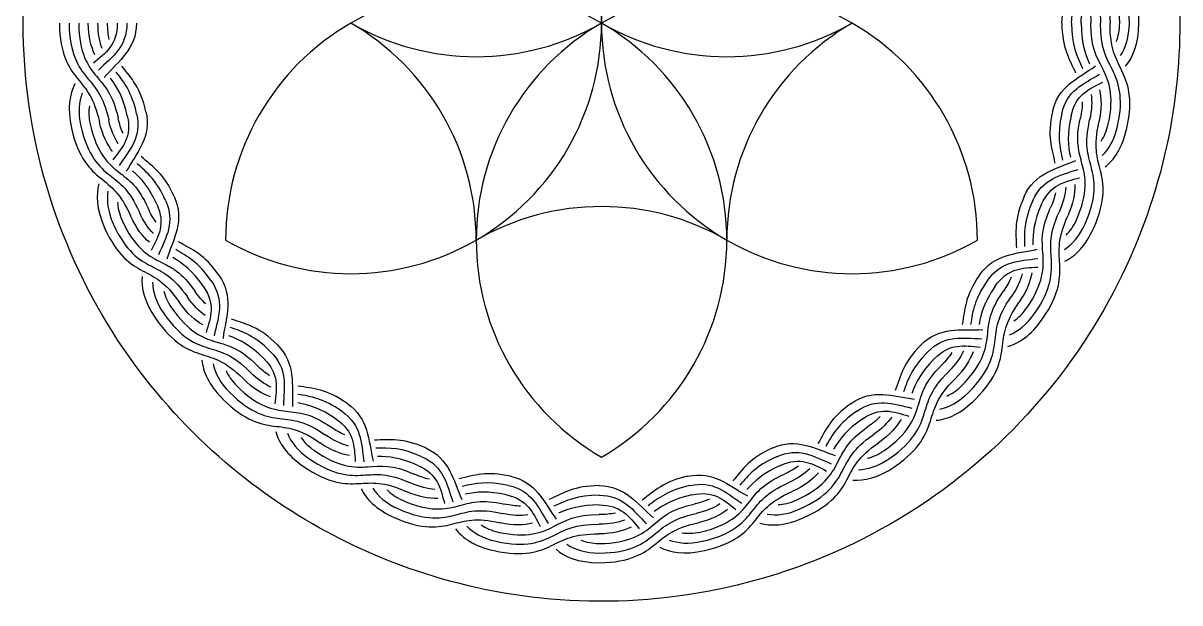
# Model space of a CAD drawing. Extents: x 10 to 130, y 10 to 130.
# Drawn here: x 10.2 to 130.2, y 9.8 to 70 of the extents above; entities that cross this region are included whole.
import ezdxf

# ---------------------------------------------------------------- set-up
doc = ezdxf.new("R2010")
doc.units = 0
doc.layers.add('View001', color=7, linetype='CONTINUOUS')
doc.layers.add('View002', color=7, linetype='CONTINUOUS')

msp = doc.modelspace()

# ---------------------------------------------------------------- linework, layer by layer
at = {"layer": 'View001'}
for centre, start, end in [((44.2404, 70), 0, 60), ((96.2404, 70), 120, 180), ((57.2404, 47.4833), 60, 120), ((83.2404, 47.4833), 60, 120), ((57.2404, 47.4833), 120, 180), ((57.2404, 92.5167), -120, -60), ((31.2404, 47.4833), 0, 60), ((83.2404, 47.4833), 120, 180), ((44.2404, 70), -60, 0), ((96.2404, 70), 180, -120), ((83.2404, 92.5167), -120, -60), ((57.2404, 47.4833), 0, 60), ((109.24, 47.4833), 120, 180), ((83.2404, 47.4833), 0, 60), ((70.2404, 24.9667), 60, 120), ((44.2404, 70), -120, -60), ((83.2404, 47.4833), 180, -120), ((57.2404, 47.4833), -60, 0), ((96.2404, 70), -120, -60)]:
    msp.add_arc(centre, 26, start, end, dxfattribs=at)
msp.add_open_spline([(130.24, 70), (130.241, 74.3281), (129.77, 78.9381), (128.661, 83.6741), (127.555, 88.4063), (125.805, 93.2632), (123.317, 97.9793), (120.835, 102.694), (117.611, 107.26), (113.71, 111.357), (109.814, 115.457), (105.243, 119.077), (100.24, 121.962), (95.2412, 124.852), (89.8201, 127), (84.322, 128.324), (78.8227, 129.654), (73.2563, 130.163), (67.9327, 129.956), (62.6047, 129.752), (57.5232, 128.839), (52.872, 127.431), (48.2161, 126.023), (43.9884, 124.126), (40.2404, 121.962), (36.4919, 119.798), (32.7349, 117.085), (29.1877, 113.757), (25.6426, 110.433), (22.3117, 106.489), (19.4711, 101.976), (16.6295, 97.4698), (14.2869, 92.3947), (12.6894, 86.967), (11.0867, 81.5437), (10.2369, 75.7746), (10.2404, 70), (10.2369, 64.2254), (11.0867, 58.4563), (12.6894, 53.033), (14.2869, 47.6053), (16.6295, 42.5302), (19.4711, 38.0237), (22.3117, 33.5114), (25.6426, 29.5669), (29.1877, 26.2429), (32.7349, 22.9147), (36.4919, 20.2021), (40.2404, 18.0385), (43.9884, 15.874), (48.2161, 13.9766), (52.872, 12.5688), (57.5232, 11.1606), (62.6047, 10.2482), (67.9327, 10.0444), (73.2563, 9.8367), (78.8227, 10.3455), (84.322, 11.6758), (89.8201, 12.9996), (95.2412, 15.1482), (100.24, 18.0385), (105.243, 20.9228), (109.814, 24.5432), (113.71, 28.6429), (117.611, 32.7402), (120.835, 37.3065), (123.317, 42.0207), (125.805, 46.7368), (127.555, 51.5937), (128.661, 56.3259), (129.77, 61.0619), (130.241, 65.6719), (130.24, 70)], degree=3, knots=[0, 0, 0, 0, 0.261799, 0.261799, 0.261799, 0.523599, 0.523599, 0.523599, 0.785398, 0.785398, 0.785398, 1.0472, 1.0472, 1.0472, 1.309, 1.309, 1.309, 1.5708, 1.5708, 1.5708, 1.8326, 1.8326, 1.8326, 2.0944, 2.0944, 2.0944, 2.35619, 2.35619, 2.35619, 2.61799, 2.61799, 2.61799, 2.87979, 2.87979, 2.87979, 3.14159, 3.14159, 3.14159, 3.40339, 3.40339, 3.40339, 3.66519, 3.66519, 3.66519, 3.92699, 3.92699, 3.92699, 4.18879, 4.18879, 4.18879, 4.45059, 4.45059, 4.45059, 4.71239, 4.71239, 4.71239, 4.97419, 4.97419, 4.97419, 5.23599, 5.23599, 5.23599, 5.49779, 5.49779, 5.49779, 5.75959, 5.75959, 5.75959, 6.02139, 6.02139, 6.02139, 6.28319, 6.28319, 6.28319, 6.28319], dxfattribs=at)
at = {"layer": 'View002'}
for points, degree in [([(118, 69.9999), (118.026, 72.6877), (119.867, 73.9412), (121.346, 75.6261)], 3), ([(125, 69.9999), (124.98, 73.2134), (123.974, 74.6136), (123.148, 75.6257)], 3), ([(126, 69.9999), (125.973, 73.2791), (124.962, 74.7101), (124.132, 75.7442)], 3), ([(119, 69.9999), (119.018, 72.508), (120.501, 73.47), (121.959, 74.8872)], 3), ([(124, 69.9999), (123.987, 73.1477), (122.987, 74.5172), (122.163, 75.5071)], 3), ([(120, 69.9999), (120.01, 72.258), (121.193, 73.1066), (122.474, 74.1538)], 3), ([(122.313, 73.3049), (122.701, 72.4893), (122.997, 71.4402), (123, 69.9999)], 3), ([(121.569, 72.6481), (121.824, 71.9507), (122, 71.0895), (122, 69.9999)], 3), ([(120.837, 71.6827), (120.94, 71.1946), (121.001, 70.6373), (121, 69.9999)], 3), ([(14, 70), (14.0266, 66.7208), (15.038, 65.2898), (15.8683, 64.2557)], 3), ([(14, 70), (14, 70)], 1), ([(15, 70), (15.02, 66.7865), (16.0256, 65.3863), (16.8524, 64.3742)], 3), ([(15, 70), (15, 70)], 1), ([(16, 70), (16.0133, 66.8522), (17.0132, 65.4828), (17.8366, 64.4928)], 3), ([(16, 70), (16, 70)], 1), ([(17.6868, 66.695), (17.2985, 67.5106), (17.0031, 68.5597), (17, 70)], 3), ([(17, 70), (17, 70)], 1), ([(20, 70), (19.9895, 67.742), (18.8075, 66.8934), (17.5262, 65.8461)], 3), ([(18.4305, 67.3518), (18.1756, 68.0492), (18, 68.9104), (18, 70)], 3), ([(18, 70), (18, 70)], 1), ([(21, 70), (20.9822, 67.4919), (19.499, 66.5299), (18.0414, 65.1128)], 3), ([(22, 70), (21.9739, 67.3123), (20.1331, 66.0587), (18.6539, 64.3738)], 3), ([(19.163, 68.3172), (19.0602, 68.8053), (18.9986, 69.3626), (19, 70)], 3), ([(19, 70), (19, 70)], 1), ([(20, 70), (20, 70)], 1), ([(21, 70), (21, 70)], 1), ([(22, 70), (22, 70)], 1), ([(118, 70), (118.025, 67.3805), (118.743, 66.3346), (119.429, 64.826)], 3), ([(119, 70), (119.016, 67.7081), (119.54, 66.5819), (120.14, 65.3019)], 3), ([(120, 70), (120.009, 68.0288), (120.375, 66.8994), (120.86, 65.7868)], 3), ([(122.249, 65.2555), (121.593, 66.5481), (121.006, 67.45), (121, 70)], 3), ([(123.236, 65.153), (122.584, 66.4723), (122, 67.3912), (122, 70)], 3), ([(124.223, 65.0506), (123.574, 66.3966), (122.994, 67.3322), (123, 70)], 3), ([(123.649, 68.1008), (123.866, 68.6429), (123.997, 69.271), (124, 70)], 3), ([(124.085, 66.6423), (124.615, 67.4429), (124.991, 68.5237), (125, 70)], 3), ([(124.607, 65.5384), (125.366, 66.4259), (125.982, 67.8095), (126, 70)], 3), ([(22.0116, 60.5925), (21.5194, 62.8151), (20.7643, 63.8021), (19.9026, 64.9145)], 3), ([(22.9763, 60.8071), (22.4139, 63.3508), (21.4857, 64.221), (20.4933, 65.5365)], 3), ([(117.024, 60.8071), (117.603, 63.4287), (119.608, 64.1972), (121.478, 65.5528)], 3), ([(122.812, 59.5191), (123.49, 62.5584), (122.837, 64.0978), (122.249, 65.2555)], 3), ([(123.776, 59.3045), (124.469, 62.4028), (123.82, 63.9731), (123.236, 65.153)], 3), ([(124.741, 59.0898), (125.447, 62.2471), (124.802, 63.8485), (124.223, 65.0506)], 3), ([(15.6051, 63.6963), (15.0663, 62.6632), (14.7884, 61.1931), (15.259, 59.0899)], 3), ([(15.8683, 64.2557), (16.8018, 63.093), (17.5801, 62.3045), (18.153, 59.7339)], 3), ([(16.8524, 64.3742), (17.7809, 63.2379), (18.5574, 62.466), (19.1176, 59.9485)], 3), ([(17.8366, 64.4928), (18.7599, 63.3828), (19.5347, 62.6275), (20.0823, 60.1632)], 3), ([(21.0469, 60.3778), (20.6236, 62.2861), (20.0216, 63.3081), (19.3066, 64.2825)], 3), ([(117.988, 60.5924), (118.528, 63.0289), (120.178, 63.6385), (121.912, 64.6962)], 3), ([(118.953, 60.3778), (119.439, 62.5705), (120.737, 63.1156), (122.251, 63.8682)], 3), ([(16.3613, 62.7402), (16.0261, 61.8463), (15.9067, 60.723), (16.2237, 59.3045)], 3), ([(121.04, 62.6046), (121.135, 61.8708), (121.117, 61.0005), (120.882, 59.9485)], 3), ([(121.906, 63.0787), (122.104, 62.1995), (122.157, 61.1227), (121.847, 59.7338)], 3), ([(17.1094, 61.4245), (17.0197, 60.8534), (17.0319, 60.2203), (17.1883, 59.5192)], 3), ([(120.12, 61.8282), (120.114, 61.332), (120.055, 60.7794), (119.918, 60.1631)], 3), ([(21.0469, 60.3778), (21.5334, 58.1851), (20.5883, 57.14), (19.5365, 55.825)], 3), ([(20.6032, 58.5692), (20.3987, 59.0209), (20.2192, 59.547), (20.0823, 60.1632)], 3), ([(22.0116, 60.5925), (22.5512, 58.1558), (21.3144, 56.8999), (20.1904, 55.219)], 3), ([(22.9763, 60.8071), (23.556, 58.1848), (22.0651, 56.6306), (20.9407, 54.6257)], 3), ([(117.024, 60.8071), (116.461, 58.2632), (116.935, 57.073), (117.284, 55.4638)], 3), ([(117.988, 60.5924), (117.496, 58.3696), (117.764, 57.1516), (118.078, 55.7814)], 3), ([(118.953, 60.3778), (118.53, 58.4693), (118.643, 57.2875), (118.881, 56.1044)], 3), ([(120.122, 55.2974), (119.753, 56.686), (119.37, 57.7002), (119.918, 60.1631)], 3), ([(15.259, 59.0899), (15.9639, 55.9392), (17.2239, 54.7715), (18.2489, 53.9337)], 3), ([(16.2237, 59.3046), (16.9146, 56.2122), (18.1649, 55.0715), (19.184, 54.2531)], 3), ([(17.1883, 59.5192), (17.8654, 56.4851), (19.1059, 55.3715), (20.119, 54.5726)], 3), ([(19.5155, 56.6833), (18.9668, 57.3943), (18.4623, 58.3457), (18.153, 59.7339)], 3), ([(20.0991, 57.4775), (19.7036, 58.1011), (19.3517, 58.8968), (19.1176, 59.9485)], 3), ([(121.062, 54.9921), (120.7, 56.4045), (120.323, 57.4332), (120.882, 59.9485)], 3), ([(122.002, 54.6869), (121.646, 56.123), (121.275, 57.1661), (121.847, 59.7338)], 3), ([(122.074, 57.7625), (122.397, 58.2405), (122.655, 58.8181), (122.812, 59.5191)], 3), ([(122.194, 56.2592), (122.874, 56.9237), (123.46, 57.8867), (123.776, 59.3045)], 3), ([(122.475, 55.08), (123.396, 55.783), (124.271, 56.9886), (124.741, 59.0898)], 3), ([(25.0073, 51.5997), (24.0718, 53.6859), (23.1151, 54.5079), (22.0456, 55.412)], 3), ([(25.911, 52.0034), (24.8386, 54.3914), (23.7281, 55.0706), (22.4898, 56.1422)], 3), ([(114.089, 52.0033), (115.195, 54.4662), (117.389, 54.8438), (119.433, 55.7477)], 3), ([(119.511, 49.5811), (120.776, 52.4197), (120.455, 54.0454), (120.122, 55.2974)], 3), ([(19.184, 54.2531), (20.3155, 53.3445), (21.2458, 52.7398), (22.2962, 50.3886)], 3), ([(20.119, 54.5726), (21.2421, 53.687), (22.169, 53.0972), (23.1999, 50.7923)], 3), ([(24.1036, 51.196), (23.302, 52.9858), (22.4943, 53.8695), (21.5965, 54.6714)], 3), ([(114.993, 51.5996), (116.019, 53.8888), (117.775, 54.1539), (119.678, 54.823)], 3), ([(120.415, 49.1774), (121.701, 52.0674), (121.388, 53.7208), (121.062, 54.9921)], 3), ([(121.319, 48.7738), (122.627, 51.7151), (122.321, 53.3962), (122.002, 54.6869)], 3), ([(18.1056, 53.3353), (17.7886, 52.2188), (17.81, 50.7333), (18.6814, 48.7738)], 3), ([(18.2489, 53.9337), (19.3888, 53.002), (20.3227, 52.3825), (21.3925, 49.9849)], 3), ([(115.896, 51.1959), (116.816, 53.2501), (118.243, 53.5336), (119.838, 53.9457)], 3), ([(118.396, 52.9597), (118.339, 52.2222), (118.144, 51.3741), (117.704, 50.3885)], 3), ([(119.34, 53.246), (119.353, 52.3466), (119.187, 51.2841), (118.608, 49.9848)], 3), ([(19.0364, 52.5602), (18.8891, 51.6201), (18.996, 50.5008), (19.5851, 49.1775)], 3), ([(25.911, 52.0034), (27.0209, 49.5315), (25.8561, 47.6962), (25.1344, 45.5076)], 3), ([(114.089, 52.0033), (113.015, 49.611), (113.246, 48.3237), (113.277, 46.6753)], 3), ([(117.337, 52.386), (117.23, 51.9005), (117.059, 51.3704), (116.8, 50.7922)], 3), ([(20.0323, 51.429), (20.059, 50.8527), (20.1968, 50.2362), (20.4888, 49.5812)], 3), ([(24.0308, 49.328), (23.7398, 49.7324), (23.4584, 50.2142), (23.1999, 50.7923)], 3), ([(24.1036, 51.196), (25.0263, 49.1355), (24.2994, 47.9143), (23.5193, 46.418)], 3), ([(25.0073, 51.5997), (26.0355, 49.3068), (25.0624, 47.8175), (24.2806, 45.948)], 3), ([(114.993, 51.5996), (114.056, 49.5106), (114.079, 48.2449), (114.121, 46.8366)], 3), ([(115.896, 51.1959), (115.094, 49.4043), (114.973, 48.2101), (114.976, 47.0002)], 3), ([(116.043, 45.9647), (115.947, 47.3973), (115.768, 48.4852), (116.8, 50.7922)], 3), ([(20.4888, 49.5812), (21.7541, 46.7421), (23.1773, 45.8922), (24.3346, 45.2973)], 3), ([(23.332, 47.2585), (22.6527, 47.8514), (21.9722, 48.6856), (21.3925, 49.9849)], 3), ([(23.7509, 48.1543), (23.2388, 48.6909), (22.7365, 49.403), (22.2962, 50.3886)], 3), ([(116.91, 45.4823), (116.824, 46.9355), (116.653, 48.0356), (117.704, 50.3885)], 3), ([(117.776, 44.9998), (117.701, 46.4739), (117.537, 47.586), (118.608, 49.9848)], 3), ([(118.442, 48.0063), (118.853, 48.4115), (119.219, 48.9261), (119.511, 49.5811)], 3), ([(18.6814, 48.7738), (19.9893, 45.8328), (21.4397, 44.9366), (22.6139, 44.3079)], 3), ([(19.5851, 49.1775), (20.8717, 46.2874), (22.3085, 45.4144), (23.4743, 44.8026)], 3), ([(118.268, 46.5069), (119.066, 47.0264), (119.826, 47.8541), (120.415, 49.1774)], 3), ([(118.317, 45.294), (119.36, 45.8057), (120.447, 46.8145), (121.319, 48.7738)], 3), ([(30.5426, 43.8504), (29.034, 46.0156), (27.7929, 46.4852), (26.3679, 47.3021)], 3), ([(28.9083, 42.7161), (27.7814, 44.3369), (26.8106, 45.0598), (25.7723, 45.6784)], 3), ([(29.7254, 43.2832), (28.4096, 45.1738), (27.2991, 45.8099), (26.0721, 46.4956)], 3), ([(109.457, 43.8503), (111.016, 46.0873), (113.261, 46.0465), (115.451, 46.5417)], 3), ([(114.36, 40.4476), (116.135, 43.0098), (116.129, 44.6642), (116.043, 45.9647)], 3), ([(23.4743, 44.8026), (24.7584, 44.1287), (25.8008, 43.7046), (27.2741, 41.5819)], 3), ([(24.3346, 45.2973), (25.6072, 44.6432), (26.644, 44.2322), (28.0912, 42.149)], 3), ([(110.275, 43.2832), (111.72, 45.3593), (113.512, 45.2909), (115.513, 45.5832)], 3), ([(111.092, 42.7161), (112.386, 44.5775), (113.852, 44.5876), (115.503, 44.688)], 3), ([(115.177, 39.8804), (116.981, 42.4864), (116.987, 44.1652), (116.91, 45.4823)], 3), ([(115.994, 39.3133), (117.827, 41.9631), (117.845, 43.6662), (117.776, 44.9998)], 3), ([(22.5862, 43.6919), (22.4853, 42.5324), (22.7848, 41.0781), (24.0056, 39.3134)], 3), ([(22.6139, 44.3079), (23.9096, 43.6142), (24.9575, 43.1771), (26.4569, 41.0148)], 3), ([(29.7254, 43.2832), (31.1723, 41.2044), (30.4824, 39.5461), (30.0505, 37.5613)], 3), ([(30.5426, 43.8503), (32.1056, 41.6069), (31.2894, 39.5689), (30.9735, 37.2811)], 3), ([(109.457, 43.8503), (107.947, 41.682), (107.937, 40.352), (107.669, 38.7222)], 3), ([(110.275, 43.2832), (108.957, 41.3906), (108.746, 40.1256), (108.533, 38.7291)], 3), ([(112.739, 43.6237), (112.541, 43.164), (112.272, 42.6723), (111.909, 42.1489)], 3), ([(113.893, 43.9904), (113.696, 43.273), (113.344, 42.4731), (112.726, 41.5818)], 3), ([(114.878, 44.0934), (114.72, 43.2037), (114.357, 42.1884), (113.543, 41.0147)], 3), ([(23.6502, 43.1079), (23.6822, 42.154), (23.9968, 41.0734), (24.8227, 39.8805)], 3), ([(24.845, 42.183), (24.9794, 41.6201), (25.2303, 41.0387), (25.6398, 40.4476)], 3), ([(29.1845, 40.8553), (28.822, 41.2016), (28.4548, 41.6256), (28.0912, 42.149)], 3), ([(28.9083, 42.7161), (30.206, 40.8498), (29.7105, 39.504), (29.2132, 37.8867)], 3), ([(111.092, 42.716), (109.964, 41.094), (109.624, 39.93), (109.407, 38.7357)], 3), ([(110.272, 37.519), (110.437, 38.9461), (110.46, 40.0639), (111.909, 42.1489)], 3), ([(28.8749, 38.6822), (28.0951, 39.1435), (27.271, 39.8409), (26.4569, 41.0148)], 3), ([(29.1244, 39.6438), (28.5198, 40.0802), (27.8927, 40.6905), (27.2741, 41.5819)], 3), ([(111.04, 36.885), (111.219, 38.3298), (111.252, 39.4575), (112.726, 41.5818)], 3), ([(111.809, 36.2509), (112.001, 37.7135), (112.043, 38.8509), (113.543, 41.0147)], 3), ([(24.8227, 39.8805), (26.6275, 37.2734), (28.197, 36.6771), (29.4618, 36.2843)], 3), ([(25.6398, 40.4476), (27.4159, 37.8842), (28.9681, 37.3071), (30.2218, 36.9287)], 3), ([(112.568, 37.6469), (113.451, 38.0125), (114.351, 38.6874), (115.177, 39.8805)], 3), ([(113.014, 39.0936), (113.494, 39.4172), (113.951, 39.8565), (114.36, 40.4476)], 3), ([(24.0056, 39.3134), (25.8391, 36.6628), (27.4259, 36.047), (28.7018, 35.6399)], 3), ([(35.9046, 35.9046), (34.2698, 37.5394), (33.0563, 37.9709), (31.7204, 38.4269)], 3), ([(36.6095, 36.6096), (34.7359, 38.4832), (33.4211, 38.7281), (31.8658, 39.278)], 3), ([(103.39, 36.6095), (105.326, 38.5451), (107.54, 38.1054), (109.792, 38.1964)], 3), ([(112.396, 36.442), (113.519, 36.7556), (114.774, 37.5484), (115.994, 39.3133)], 3), ([(35.1997, 35.1997), (33.7993, 36.6001), (32.7096, 37.1413), (31.5726, 37.5651)], 3), ([(104.095, 35.9046), (105.891, 37.7005), (107.651, 37.3128), (109.68, 37.2385)], 3), ([(107.62, 32.38), (109.828, 34.5883), (110.121, 36.2176), (110.272, 37.519)], 3), ([(29.4618, 36.2843), (30.8501, 35.8532), (31.9587, 35.6209), (33.7898, 33.7899)], 3), ([(30.2218, 36.9287), (31.5955, 36.514), (32.6964, 36.2931), (34.4947, 34.4948)], 3), ([(36.6095, 36.6096), (38.5451, 34.674), (38.1054, 32.4605), (38.1964, 30.2078)], 3), ([(103.39, 36.6095), (101.517, 34.7359), (101.272, 33.4211), (100.722, 31.8658)], 3), ([(104.8, 35.1997), (106.412, 36.8111), (107.828, 36.56), (109.507, 36.3567)], 3), ([(108.325, 31.675), (110.57, 33.9196), (110.878, 35.5698), (111.04, 36.885)], 3), ([(109.03, 30.9701), (111.311, 33.2509), (111.634, 34.9219), (111.809, 36.2509)], 3), ([(28.7018, 35.6399), (30.1048, 35.1923), (31.221, 34.9488), (33.0849, 33.0849)], 3), ([(28.7856, 35.0276), (28.8948, 33.8659), (29.4514, 32.4888), (30.9701, 30.9701)], 3), ([(35.1997, 35.1997), (36.8111, 33.5883), (36.5599, 32.1717), (36.3566, 30.4926)], 3), ([(35.9046, 35.9046), (37.7005, 34.1088), (37.3128, 32.3487), (37.2385, 30.3204)], 3), ([(104.095, 35.9046), (102.461, 34.2698), (102.029, 33.0563), (101.573, 31.7204)], 3), ([(104.8, 35.1996), (103.4, 33.7993), (102.859, 32.7096), (102.435, 31.5726)], 3), ([(106.587, 35.8026), (106.31, 35.384), (105.957, 34.9466), (105.505, 34.4947)], 3), ([(107.792, 35.9581), (107.469, 35.2851), (106.979, 34.5588), (106.21, 33.7898)], 3), ([(108.784, 35.8825), (108.468, 35.0326), (107.927, 34.0969), (106.915, 33.0848)], 3), ([(29.9408, 34.6447), (30.1439, 33.7099), (30.6478, 32.7023), (31.675, 31.6751)], 3), ([(31.286, 33.9481), (31.5193, 33.4172), (31.8707, 32.8893), (32.3799, 32.38)], 3), ([(35.9581, 32.2076), (35.285, 32.5306), (34.5588, 33.0209), (33.7898, 33.7899)], 3), ([(35.8026, 33.4126), (35.384, 33.6898), (34.9465, 34.043), (34.4947, 34.4948)], 3), ([(103.071, 30.2218), (103.486, 31.5955), (103.707, 32.6964), (105.505, 34.4947)], 3), ([(103.716, 29.4618), (104.147, 30.8501), (104.379, 31.9587), (106.21, 33.7898)], 3), ([(35.8825, 31.2161), (35.0326, 31.5323), (34.0969, 32.0729), (33.0849, 33.0849)], 3), ([(104.36, 28.7018), (104.808, 30.1048), (105.051, 31.221), (106.915, 33.0848)], 3), ([(31.675, 31.6751), (33.9196, 29.4304), (35.5697, 29.1223), (36.885, 28.9597)], 3), ([(32.3799, 32.38), (34.5883, 30.1716), (36.2176, 29.8789), (37.519, 29.7281)], 3), ([(43.8503, 30.5426), (41.682, 32.0533), (40.352, 32.0632), (38.7221, 32.3313)], 3), ([(43.2832, 29.7255), (41.3905, 31.0428), (40.1255, 31.2537), (38.7291, 31.4675)], 3), ([(96.1497, 30.5425), (98.3931, 32.1056), (100.431, 31.2894), (102.719, 30.9735)], 3), ([(105.355, 29.9408), (106.29, 30.1439), (107.298, 30.6478), (108.325, 31.675)], 3), ([(106.052, 31.286), (106.583, 31.5193), (107.111, 31.8707), (107.62, 32.3799)], 3), ([(30.9701, 30.9701), (33.2509, 28.6893), (34.9219, 28.3656), (36.2509, 28.1913)], 3), ([(42.716, 28.9084), (41.094, 30.0362), (39.93, 30.3764), (38.7357, 30.593)], 3), ([(43.8503, 30.5426), (46.0873, 28.9841), (46.0465, 26.7387), (46.5416, 24.5491)], 3), ([(96.1497, 30.5425), (93.9844, 29.034), (93.5148, 27.7929), (92.6979, 26.3678)], 3), ([(96.7168, 29.7254), (98.7957, 31.1723), (100.454, 30.4824), (102.439, 30.0504)], 3), ([(97.2839, 28.9083), (99.1503, 30.206), (100.496, 29.7104), (102.113, 29.2132)], 3), ([(99.5524, 25.6398), (102.116, 27.4159), (102.693, 28.9681), (103.071, 30.2218)], 3), ([(104.972, 28.7855), (106.134, 28.8948), (107.511, 29.4514), (109.03, 30.9701)], 3), ([(36.885, 28.9597), (38.3298, 28.7812), (39.4574, 28.7485), (41.5818, 27.2741)], 3), ([(37.519, 29.7281), (38.9461, 29.5628), (40.0639, 29.5397), (42.1489, 28.0912)], 3), ([(42.716, 28.9084), (44.5775, 27.614), (44.5876, 26.1481), (44.688, 24.4974)], 3), ([(43.2832, 29.7255), (45.3593, 28.2805), (45.2909, 26.4879), (45.5832, 24.4869)], 3), ([(96.7168, 29.7254), (94.8262, 28.4095), (94.1902, 27.2991), (93.5044, 26.072)], 3), ([(97.2839, 28.9083), (95.6632, 27.7813), (94.9402, 26.8105), (94.3217, 25.7723)], 3), ([(99.1447, 29.1845), (98.7985, 28.822), (98.3744, 28.4547), (97.8511, 28.0912)], 3), ([(100.356, 29.1244), (99.9199, 28.5198), (99.3095, 27.8927), (98.4182, 27.274)], 3), ([(101.318, 28.8749), (100.857, 28.0951), (100.159, 27.2709), (98.9853, 26.4569)], 3), ([(100.12, 24.8227), (102.727, 26.6275), (103.323, 28.197), (103.716, 29.4618)], 3), ([(36.2509, 28.1913), (37.7135, 27.9995), (38.8509, 27.9574), (41.0147, 26.457)], 3), ([(36.442, 27.604), (36.7556, 26.4813), (37.5484, 25.2265), (39.3133, 24.0056)], 3), ([(43.6236, 27.2613), (43.1639, 27.4588), (42.6723, 27.7277), (42.1489, 28.0912)], 3), ([(94.7027, 24.3346), (95.3569, 25.6072), (95.7678, 26.644), (97.8511, 28.0912)], 3), ([(100.687, 24.0056), (103.337, 25.8391), (103.953, 27.4259), (104.36, 28.7018)], 3), ([(37.6469, 27.4323), (38.0125, 26.5494), (38.6874, 25.6487), (39.8804, 24.8228)], 3), ([(39.0936, 26.986), (39.4172, 26.5057), (39.8565, 26.0494), (40.4475, 25.6399)], 3), ([(44.0934, 25.1216), (43.2037, 25.2796), (42.1884, 25.6431), (41.0147, 26.457)], 3), ([(43.9903, 26.1072), (43.273, 26.3038), (42.4731, 26.6555), (41.5818, 27.2741)], 3), ([(52.0033, 25.911), (49.611, 26.9852), (48.3237, 26.7543), (46.6753, 26.7235)], 3), ([(87.9967, 25.9109), (90.4685, 27.0209), (92.3039, 25.8561), (94.4924, 25.1343)], 3), ([(95.1974, 23.4743), (95.8714, 24.7584), (96.2954, 25.8007), (98.4182, 27.274)], 3), ([(95.6922, 22.6139), (96.3859, 23.9096), (96.823, 24.9575), (98.9853, 26.4569)], 3), ([(40.4475, 25.6399), (43.0097, 23.8646), (44.6642, 23.8705), (45.9647, 23.9573)], 3), ([(51.5996, 25.0073), (49.5106, 25.9441), (48.2449, 25.9214), (46.8366, 25.8788)], 3), ([(52.0033, 25.911), (54.4661, 24.8051), (54.8438, 22.6111), (55.7476, 20.5667)], 3), ([(87.9967, 25.9109), (85.6086, 24.8386), (84.9294, 23.7281), (83.8579, 22.4898)], 3), ([(88.4004, 25.0072), (90.6933, 26.0354), (92.1825, 25.0623), (94.0521, 24.2805)], 3), ([(97.8171, 24.845), (98.38, 24.9793), (98.9614, 25.2303), (99.5524, 25.6398)], 3), ([(39.3133, 24.0056), (41.963, 22.1727), (43.6662, 22.1553), (44.9998, 22.2236)], 3), ([(39.8804, 24.8228), (42.4864, 23.0187), (44.1652, 23.0129), (45.4822, 23.0904)], 3), ([(45.9647, 23.9573), (47.3972, 24.0528), (48.4852, 24.2317), (50.7922, 23.1999)], 3), ([(51.1959, 24.1036), (49.4043, 24.906), (48.2101, 25.0275), (47.0001, 25.0237)], 3), ([(51.1959, 24.1036), (53.2501, 23.1837), (53.5335, 21.757), (53.9457, 20.1624)], 3), ([(51.5996, 25.0073), (53.8888, 23.9808), (54.1539, 22.2254), (54.8229, 20.3223)], 3), ([(88.4004, 25.0072), (86.3142, 24.0717), (85.4922, 23.1151), (84.588, 22.0456)], 3), ([(88.8041, 24.1035), (87.0142, 23.302), (86.1306, 22.4943), (85.3287, 21.5965)], 3), ([(88.8041, 24.1035), (90.8645, 25.0263), (92.0858, 24.2994), (93.5821, 23.5193)], 3), ([(90.672, 24.0308), (90.2676, 23.7398), (89.7859, 23.4584), (89.2078, 23.1998)], 3), ([(90.4189, 20.4887), (93.258, 21.7541), (94.1078, 23.1773), (94.7027, 24.3346)], 3), ([(96.3082, 22.5862), (97.4677, 22.4852), (98.922, 22.7848), (100.687, 24.0056)], 3), ([(96.8922, 23.6501), (97.846, 23.6822), (98.9266, 23.9968), (100.12, 24.8227)], 3), ([(45.4822, 23.0904), (46.9355, 23.1759), (48.0356, 23.3473), (50.3885, 22.2962)], 3), ([(52.386, 22.6631), (51.9005, 22.7701), (51.3704, 22.9413), (50.7922, 23.1999)], 3), ([(60.8071, 22.9763), (58.2632, 23.5387), (57.0729, 23.0649), (55.4638, 22.7162)], 3), ([(60.8071, 22.9763), (63.4287, 22.3966), (64.1971, 20.3922), (65.5528, 18.5221)], 3), ([(79.1929, 22.9762), (76.6492, 22.4138), (75.7791, 21.4857), (74.4635, 20.4932)], 3), ([(79.1929, 22.9762), (81.8153, 23.556), (83.3695, 22.0651), (85.3744, 20.9406)], 3), ([(85.4275, 20.119), (86.3131, 21.2421), (86.9029, 22.169), (89.2078, 23.1998)], 3), ([(91.8458, 23.7508), (91.3092, 23.2388), (90.5971, 22.7364), (89.6115, 22.2961)], 3), ([(92.7416, 23.332), (92.1486, 22.6527), (91.3145, 21.9722), (90.0152, 21.3924)], 3), ([(90.8225, 19.585), (93.7126, 20.8717), (94.5856, 22.3085), (95.1974, 23.4743)], 3), ([(44.9998, 22.2236), (46.4738, 22.2991), (47.586, 22.4628), (49.9848, 21.3925)], 3), ([(45.294, 21.6827), (45.8056, 20.6403), (46.8145, 19.5527), (48.7737, 18.6814)], 3), ([(46.5069, 21.7321), (47.0263, 20.9342), (47.8541, 20.1742), (49.1774, 19.5851)], 3), ([(52.9597, 21.6042), (52.2222, 21.6614), (51.3741, 21.8559), (50.3885, 22.2962)], 3), ([(60.5924, 22.0116), (58.3695, 22.5039), (57.1515, 22.2363), (55.7814, 21.9224)], 3), ([(60.5924, 22.0116), (63.0289, 21.472), (63.6385, 19.8221), (64.6962, 18.0883)], 3), ([(70, 22), (67.3805, 21.9746), (66.3346, 21.257), (64.8259, 20.571)], 3), ([(70, 22), (70, 22)], 1), ([(70, 22), (72.6878, 21.9739), (73.9413, 20.1331), (75.6262, 18.6539)], 3), ([(79.4075, 22.0116), (77.185, 21.5194), (76.1979, 20.7643), (75.0855, 19.9026)], 3), ([(79.4076, 22.0116), (81.8442, 22.5512), (83.1001, 21.3144), (84.7811, 20.1903)], 3), ([(85.7469, 19.1839), (86.6556, 20.3154), (87.2602, 21.2458), (89.6115, 22.2961)], 3), ([(91.2262, 18.6813), (94.1672, 19.9893), (95.0635, 21.4397), (95.6922, 22.6139)], 3), ([(48.0063, 21.558), (48.4114, 21.147), (48.9261, 20.7807), (49.5811, 20.4888)], 3), ([(49.5811, 20.4888), (52.4197, 19.2237), (54.0453, 19.5447), (55.2974, 19.8776)], 3), ([(53.246, 20.6603), (52.3465, 20.6472), (51.2841, 20.8128), (49.9848, 21.3925)], 3), ([(55.2974, 19.8776), (56.686, 20.2468), (57.7002, 20.6295), (60.1631, 20.0823)], 3), ([(60.3777, 21.047), (58.4693, 21.4703), (57.2875, 21.3565), (56.1044, 21.1187)], 3), ([(60.3777, 21.047), (62.5705, 20.5605), (63.1156, 19.2629), (63.8682, 17.7494)], 3), ([(70, 21), (67.7081, 20.9837), (66.5819, 20.4602), (65.3018, 19.8599)], 3), ([(70, 21), (70, 21)], 1), ([(70, 21), (72.5081, 20.9822), (73.4701, 19.499), (74.8873, 18.0414)], 3), ([(79.6222, 21.047), (77.7139, 20.6236), (76.692, 20.0216), (75.7176, 19.3067)], 3), ([(79.6222, 21.0469), (81.815, 21.5333), (82.86, 20.5883), (84.1751, 19.5364)], 3), ([(81.4309, 20.6031), (80.9792, 20.3986), (80.4531, 20.2192), (79.8369, 20.0823)], 3), ([(86.0664, 18.2489), (86.9981, 19.3887), (87.6175, 20.3227), (90.0152, 21.3924)], 3), ([(88.5711, 20.0323), (89.1474, 20.059), (89.7639, 20.1968), (90.4189, 20.4887)], 3), ([(49.1774, 19.5851), (52.0674, 18.2985), (53.7207, 18.6117), (54.9921, 18.938)], 3), ([(54.9921, 18.938), (56.4044, 19.3004), (57.4331, 19.6774), (59.9484, 19.1177)], 3), ([(61.8282, 19.8795), (61.332, 19.8855), (60.7794, 19.9454), (60.1631, 20.0823)], 3), ([(70, 20), (68.0288, 19.991), (66.8993, 19.6251), (65.7868, 19.1396)], 3), ([(70, 20), (70, 20)], 1), ([(70, 20), (72.2581, 19.9896), (73.1066, 18.8075), (74.1539, 17.5262)], 3), ([(75.5072, 17.8366), (76.6172, 18.7599), (77.3725, 19.5347), (79.8369, 20.0823)], 3), ([(82.5226, 20.099), (81.899, 19.7036), (81.1033, 19.3516), (80.0515, 19.1176)], 3), ([(83.3168, 19.5154), (82.6057, 18.9668), (81.6543, 18.4623), (80.2662, 18.1529)], 3), ([(80.4809, 17.1883), (83.5149, 17.8653), (84.6286, 19.1058), (85.4275, 20.119)], 3), ([(87.4399, 19.0364), (88.38, 18.8891), (89.4993, 18.9959), (90.8225, 19.585)], 3), ([(48.7737, 18.6814), (51.715, 17.3733), (53.3961, 17.6786), (54.6868, 17.9983)], 3), ([(54.6868, 17.9983), (56.123, 18.3539), (57.166, 18.7252), (59.7338, 18.153)], 3), ([(63.0787, 18.0937), (62.1995, 17.8964), (61.1226, 17.8435), (59.7338, 18.153)], 3), ([(62.6046, 18.96), (61.8708, 18.865), (61.0005, 18.8835), (59.9484, 19.1176)], 3), ([(65.2555, 17.7507), (66.5481, 18.4068), (67.45, 18.9942), (70, 19)], 3), ([(71.6828, 19.163), (71.1947, 19.0602), (70.6374, 18.9986), (70, 19)], 3), ([(70, 19), (70, 19)], 1), ([(72.6482, 18.4305), (71.9508, 18.1756), (71.0896, 18), (70, 18)], 3), ([(75.6258, 16.8524), (76.7621, 17.7808), (77.534, 18.5574), (80.0515, 19.1176)], 3), ([(75.7443, 15.8682), (76.907, 16.8018), (77.6955, 17.5801), (80.2662, 18.153)], 3), ([(80.6955, 16.2236), (83.7879, 16.9146), (84.9286, 18.1648), (85.7469, 19.1839)], 3), ([(80.9102, 15.259), (84.0608, 15.9639), (85.2286, 17.2239), (86.0664, 18.2489)], 3), ([(86.6647, 18.1055), (87.7813, 17.7886), (89.2668, 17.81), (91.2262, 18.6814)], 3), ([(55.0799, 17.5252), (55.783, 16.6042), (56.9886, 15.7291), (59.0898, 15.259)], 3), ([(56.2592, 17.8058), (56.9237, 17.1256), (57.8867, 16.5405), (59.3045, 16.2237)], 3), ([(57.7625, 17.9258), (58.2405, 17.6027), (58.8181, 17.3448), (59.5191, 17.1883)], 3), ([(59.5191, 17.1883), (62.5584, 16.5101), (64.0978, 17.163), (65.2555, 17.7507)], 3), ([(65.0505, 15.777), (66.3966, 16.4259), (67.3322, 17.0058), (70, 17)], 3), ([(65.153, 16.7638), (66.4723, 17.4164), (67.3911, 18), (70, 18)], 3), ([(70, 18), (70, 18)], 1), ([(70, 16), (73.1478, 16.0133), (74.5173, 17.0132), (75.5072, 17.8366)], 3), ([(73.305, 17.6868), (72.4894, 17.2985), (71.4403, 17.0031), (70, 17)], 3), ([(70, 17), (70, 17)], 1), ([(70, 15), (73.2135, 15.0199), (74.6137, 16.0256), (75.6258, 16.8524)], 3), ([(78.5755, 17.1094), (79.1466, 17.0197), (79.7797, 17.0319), (80.4808, 17.1883)], 3), ([(59.0898, 15.259), (62.2471, 14.5526), (63.8485, 15.1975), (65.0505, 15.777)], 3), ([(59.3045, 16.2237), (62.4028, 15.5314), (63.9731, 16.1803), (65.153, 16.7638)], 3), ([(66.6422, 15.9149), (67.4429, 15.3851), (68.5237, 15.0092), (70, 15)], 3), ([(68.1008, 16.3509), (68.6429, 16.1343), (69.2709, 16.0031), (70, 16)], 3), ([(70, 16), (70, 16)], 1), ([(70, 14), (73.2792, 14.0266), (74.7102, 15.038), (75.7443, 15.8682)], 3), ([(76.3037, 15.6051), (77.3369, 15.0663), (78.8069, 14.7884), (80.9101, 15.259)], 3), ([(77.2599, 16.3613), (78.1537, 16.0261), (79.2771, 15.9067), (80.6955, 16.2237)], 3), ([(65.5384, 15.393), (66.4259, 14.6341), (67.8095, 14.0178), (70, 14)], 3), ([(70, 15), (70, 15)], 1), ([(70, 14), (70, 14)], 1)]:
    msp.add_open_spline(points, degree=degree, dxfattribs=at)

doc.saveas('drawing.dxf')
